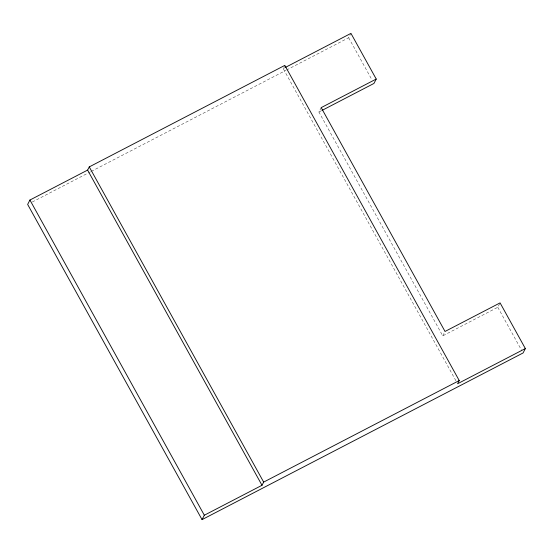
<?xml version="1.0" encoding="UTF-8"?>
<svg xmlns="http://www.w3.org/2000/svg" width="553" height="553" viewBox="0 0 553 553"><rect width="100%" height="100%" fill="white"/><g stroke="black" fill="none" stroke-linecap="round" stroke-linejoin="round"><path stroke-width="0.41" stroke-dasharray="2.77 2.07" d="M455.9 380.727L283.177 68.558L284.505 66.007M286.613 69.989L348.673 37.77L350.574 34.106M499.698 303.618L497.797 307.288L442.759 335.858L318.915 112.024L321.196 107.621M442.759 335.858L445.041 331.454M283.177 68.558L284.705 67.763M32.247 202.045L87.409 173.407M88.176 173.013L90.478 171.817M91.245 171.416L285.846 70.39M318.915 112.024L321.21 110.828M348.673 37.77L371.879 79.708M497.797 307.288L521.825 350.72"/><path stroke-width="0.83" d="M525.35 348.57L457.573 383.754L459.232 380.561L284.83 65.372L89.261 166.902L87.609 170.089L29.931 200.034L27.65 204.43L202.045 519.626L523.069 352.966L525.35 348.57L500.078 302.885L445.041 331.454L321.196 107.621L376.227 79.051L350.955 33.374L285.466 67.369M376.227 79.051L373.946 83.448L321.97 110.434M202.045 519.626L204.327 515.23L262.004 485.285L263.663 482.098L459.232 380.561M89.261 166.902L263.663 482.098M87.609 170.089L262.004 485.285M29.931 200.034L204.327 515.23"/></g></svg>
